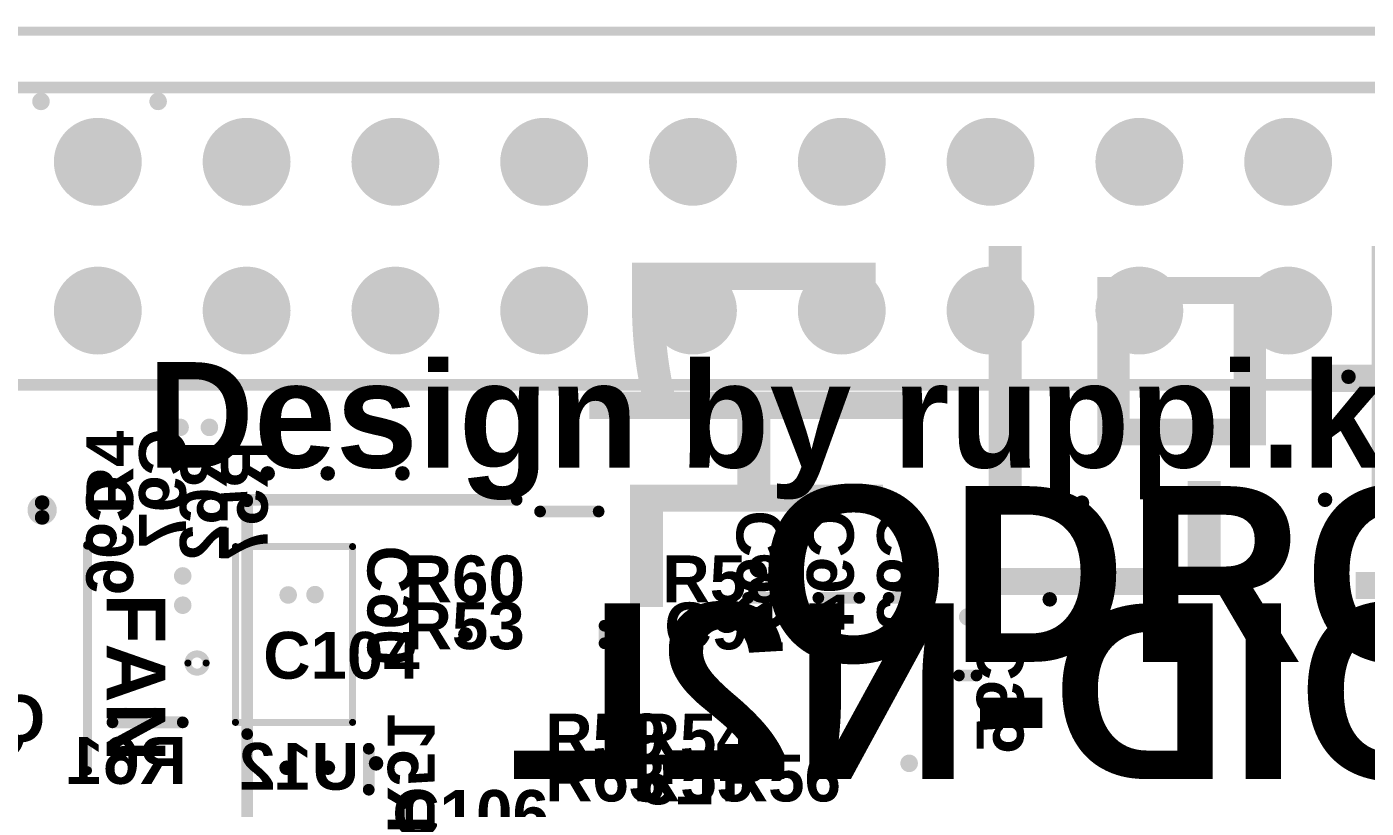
# Model space of a CAD drawing. Extents: x -0.3 to 75.5, y -0.2 to 56.1.
# Drawn here: x 16.24 to 39.1, y 42.73 to 56.08 of the extents above; entities that cross this region are included whole.
import ezdxf

# ---------------------------------------------------------------- set-up
doc = ezdxf.new("R2010")
doc.units = 0
doc.layers.get('0').update_dxf_attribs({"linetype": 'CONTINUOUS'})
for name, color, linetype in [('BOTTOMOVERLAY', 54, 'CONTINUOUS'), ('KEEPOUTLAYER', 6, 'CONTINUOUS'), ('MULTILAYER', 9, 'CONTINUOUS'), ('PADHOLELAYER', 156, 'CONTINUOUS'), ('TOPOVERLAY', 2, 'CONTINUOUS'), ('VIAHOLELAYER', 16, 'CONTINUOUS')]:
    doc.layers.add(name, color=color, linetype=linetype)
doc.styles.add('ARIAL', font='arialbd.ttf', dxfattribs={"height": 0.2})
doc.styles.add('휴먼옛체', font='', dxfattribs={"height": 0.2})
doc.styles.get('휴먼옛체').set_extended_font_data('휴먼옛체', bold=True)

# ---------------------------------------------------------------- blocks, each defined once
blk = doc.blocks.new('SWPA5040S_B_25')
at = {"layer": 'BOTTOMOVERLAY', "const_width": 0.2}
for points in [[(-0.5, 2.1), (0.5, 2.1)], [(-0.5, -2.1), (0.5, -2.1)]]:
    blk.add_lwpolyline(points, dxfattribs=at)
at = {"layer": 'BOTTOMOVERLAY', "const_width": 0.1}
for points in [[(-0.55, 2.1, 1), (-0.45, 2.1, 1)], [(0.45, 2.1, 1), (0.55, 2.1, 1)], [(-0.55, -2.1, 1), (-0.45, -2.1, 1)], [(0.45, -2.1, 1), (0.55, -2.1, 1)]]:
    blk.add_lwpolyline(points, format="xyb", close=True, dxfattribs=at)
blk = doc.blocks.new('HEAT_SINK_40X40_55MM_34')
at = {"layer": 'TOPOVERLAY', "const_width": 0.2}
for points in [[(20, -16), (20, -19.975)], [(20, -20), (15.4, -20)]]:
    blk.add_lwpolyline(points, dxfattribs=at)
at = {"layer": 'TOPOVERLAY', "const_width": 0.1}
for points in [[(19.95, -16, 1), (20.05, -16, 1)], [(19.95, -19.975, 1), (20.05, -19.975, 1)], [(15.35, -20, 1), (15.45, -20, 1)], [(19.95, -20, 1), (20.05, -20, 1)]]:
    blk.add_lwpolyline(points, format="xyb", close=True, dxfattribs=at)
blk = doc.blocks.new('QFN12_2R00X3R00X1R00_B_40')
at = {"layer": 'BOTTOMOVERLAY', "const_width": 0.119888}
for points in [[(-1.099947, 1.500124), (0.900049, 1.500124)], [(-1.099947, -1.500124), (-1.099947, 1.500124)], [(0.900049, -1.500124), (0.900049, 1.500124)], [(-1.099947, -1.500124), (0.900049, -1.500124)]]:
    blk.add_lwpolyline(points, dxfattribs=at)
at = {"layer": 'BOTTOMOVERLAY'}
for points, const_width in [([(-1.129919, 1.500124, 1), (-1.069975, 1.500124, 1)], 0.059944), ([(-1.129919, 1.500124, 1), (-1.069975, 1.500124, 1)], 0.059944), ([(0.870077, 1.500124, 1), (0.930021, 1.500124, 1)], 0.059944), ([(0.870077, 1.500124, 1), (0.930021, 1.500124, 1)], 0.059944), ([(-1.600581, -0.487426, 1), (-1.911477, -0.487426, 1)], 0.119888), ([(-1.941449, -0.487426, 1), (-1.881505, -0.487426, 1)], 0.059944), ([(-1.630553, -0.487426, 1), (-1.570609, -0.487426, 1)], 0.059944), ([(-1.129919, -1.500124, 1), (-1.069975, -1.500124, 1)], 0.059944), ([(-1.129919, -1.500124, 1), (-1.069975, -1.500124, 1)], 0.059944), ([(0.870077, -1.500124, 1), (0.930021, -1.500124, 1)], 0.059944), ([(0.870077, -1.500124, 1), (0.930021, -1.500124, 1)], 0.059944)]:
    blk.add_lwpolyline(points, format="xyb", close=True, dxfattribs=dict(at, const_width=const_width))
blk = doc.blocks.new('SOT23_B_94')
at = {"layer": 'BOTTOMOVERLAY'}
for points, const_width in [([(-1.8, 1.1, 1), (-2.05, 1.1, 1)], 0.25), ([(-2.113, 1.1, 1), (-1.988, 1.1, 1)], 0.125), ([(-1.862, 1.1, 1), (-1.737, 1.1, 1)], 0.125), ([(-1.325, 0.05, 1), (-1.225, 0.05, 1)], 0.1), ([(1.225, 0.05, 1), (1.325, 0.05, 1)], 0.1), ([(-1.325, -1.1, 1), (-1.225, -1.1, 1)], 0.1), ([(-1.325, -1.1, 1), (-1.225, -1.1, 1)], 0.1), ([(-0.875, -1.1, 1), (-0.775, -1.1, 1)], 0.1), ([(0.775, -1.1, 1), (0.875, -1.1, 1)], 0.1), ([(1.225, -1.1, 1), (1.325, -1.1, 1)], 0.1), ([(1.225, -1.1, 1), (1.325, -1.1, 1)], 0.1)]:
    blk.add_lwpolyline(points, format="xyb", close=True, dxfattribs=dict(at, const_width=const_width))
at = {"layer": 'BOTTOMOVERLAY', "const_width": 0.2}
for points in [[(-1.275, -1.1), (-1.275, 0.05)], [(1.275, -1.1), (1.275, 0.05)], [(-0.825, -1.1), (-1.275, -1.1)], [(1.275, -1.1), (0.825, -1.1)]]:
    blk.add_lwpolyline(points, dxfattribs=at)
blk = doc.blocks.new('12505HS_02_101')
at = {"layer": 'TOPOVERLAY'}
for points, const_width in [([(1.925, 1.775), (-1.925, 1.775)], 0.15), ([(-3.3, -1.925), (-3.3, -1.425)], 0.2), ([(3.3, -1.925), (3.3, -1.425)], 0.2), ([(-1.275, -1.925), (-3.3, -1.925)], 0.2), ([(3.3, -1.925), (1.275, -1.925)], 0.2)]:
    blk.add_lwpolyline(points, dxfattribs=dict(at, const_width=const_width))
for points, const_width in [([(-1.962, 1.775, 1), (-1.887, 1.775, 1)], 0.075), ([(1.887, 1.775, 1), (1.963, 1.775, 1)], 0.075), ([(-3.35, -1.425, 1), (-3.25, -1.425, 1)], 0.1), ([(3.25, -1.425, 1), (3.35, -1.425, 1)], 0.1), ([(-3.35, -1.925, 1), (-3.25, -1.925, 1)], 0.1), ([(-3.35, -1.925, 1), (-3.25, -1.925, 1)], 0.1), ([(-1.325, -1.925, 1), (-1.225, -1.925, 1)], 0.1), ([(1.225, -1.925, 1), (1.325, -1.925, 1)], 0.1), ([(3.25, -1.925, 1), (3.35, -1.925, 1)], 0.1), ([(3.25, -1.925, 1), (3.35, -1.925, 1)], 0.1), ([(1.8, -2.625, 1), (1.55, -2.625, 1)], 0.25), ([(1.488, -2.625, 1), (1.612, -2.625, 1)], 0.125), ([(1.738, -2.625, 1), (1.863, -2.625, 1)], 0.125)]:
    blk.add_lwpolyline(points, format="xyb", close=True, dxfattribs=dict(at, const_width=const_width))
blk = doc.blocks.new('CAPC1608L_222')
at = {"layer": 'TOPOVERLAY', "const_width": 0.2}
blk.add_lwpolyline([(-1.325, -0.35), (-1.325, 0.35)], dxfattribs=at)
at = {"layer": 'TOPOVERLAY', "const_width": 0.1}
for points in [[(-1.375, 0.35, 1), (-1.275, 0.35, 1)], [(-1.375, -0.35, 1), (-1.275, -0.35, 1)]]:
    blk.add_lwpolyline(points, format="xyb", close=True, dxfattribs=at)
blk = doc.blocks.new('CAPC2012L_B_232')
at = {"layer": 'BOTTOMOVERLAY', "const_width": 0.2}
blk.add_lwpolyline([(-1.5, 0.6), (-1.5, -0.6)], dxfattribs=at)
at = {"layer": 'BOTTOMOVERLAY', "const_width": 0.1}
for points in [[(-1.55, 0.6, 1), (-1.45, 0.6, 1)], [(-1.55, -0.6, 1), (-1.45, -0.6, 1)]]:
    blk.add_lwpolyline(points, format="xyb", close=True, dxfattribs=at)
blk = doc.blocks.new('CAPC1005L_B_233')
at = {"layer": 'BOTTOMOVERLAY', "const_width": 0.2}
blk.add_lwpolyline([(0, -0.15), (0, 0.15)], dxfattribs=at)
at = {"layer": 'BOTTOMOVERLAY', "const_width": 0.1}
for points in [[(-0.05, 0.15, 1), (0.05, 0.15, 1)], [(-0.05, -0.15, 1), (0.05, -0.15, 1)]]:
    blk.add_lwpolyline(points, format="xyb", close=True, dxfattribs=at)
blk = doc.blocks.new('CAPC1608L_B_234')
at = {"layer": 'BOTTOMOVERLAY', "const_width": 0.2}
blk.add_lwpolyline([(-1.325, -0.35), (-1.325, 0.35)], dxfattribs=at)
at = {"layer": 'BOTTOMOVERLAY', "const_width": 0.1}
for points in [[(-1.375, 0.35, 1), (-1.275, 0.35, 1)], [(-1.375, -0.35, 1), (-1.275, -0.35, 1)]]:
    blk.add_lwpolyline(points, format="xyb", close=True, dxfattribs=at)
blk = doc.blocks.new('CAPC1608L_B_235')
at = {"layer": 'BOTTOMOVERLAY', "const_width": 0.2}
blk.add_lwpolyline([(-1.325, -0.35), (-1.325, 0.35)], dxfattribs=at)
at = {"layer": 'BOTTOMOVERLAY', "const_width": 0.1}
for points in [[(-1.375, 0.35, 1), (-1.275, 0.35, 1)], [(-1.375, -0.35, 1), (-1.275, -0.35, 1)]]:
    blk.add_lwpolyline(points, format="xyb", close=True, dxfattribs=at)
blk = doc.blocks.new('CAPC1608L_B_236')
at = {"layer": 'BOTTOMOVERLAY', "const_width": 0.2}
blk.add_lwpolyline([(-1.325, -0.35), (-1.325, 0.35)], dxfattribs=at)
at = {"layer": 'BOTTOMOVERLAY', "const_width": 0.1}
for points in [[(-1.375, 0.35, 1), (-1.275, 0.35, 1)], [(-1.375, -0.35, 1), (-1.275, -0.35, 1)]]:
    blk.add_lwpolyline(points, format="xyb", close=True, dxfattribs=at)
blk = doc.blocks.new('CAPC1005L_237')
at = {"layer": 'TOPOVERLAY', "const_width": 0.2}
blk.add_lwpolyline([(0, -0.15), (0, 0.15)], dxfattribs=at)
at = {"layer": 'TOPOVERLAY', "const_width": 0.1}
for points in [[(-0.05, 0.15, 1), (0.05, 0.15, 1)], [(-0.05, -0.15, 1), (0.05, -0.15, 1)]]:
    blk.add_lwpolyline(points, format="xyb", close=True, dxfattribs=at)
blk = doc.blocks.new('HDR2X20_308')
at = {"layer": 'MULTILAYER'}
h = blk.add_hatch(color=9, dxfattribs=at)
edge = h.paths.add_edge_path()
edge.add_arc((5.08, 2.54), 0.75, 0, 360)
h = blk.add_hatch(color=9, dxfattribs=at)
edge = h.paths.add_edge_path()
edge.add_arc((7.62, 2.54), 0.75, 0, 360)
h = blk.add_hatch(color=9, dxfattribs=at)
edge = h.paths.add_edge_path()
edge.add_arc((10.16, 2.54), 0.75, 0, 360)
h = blk.add_hatch(color=9, dxfattribs=at)
edge = h.paths.add_edge_path()
edge.add_arc((12.7, 2.54), 0.75, 0, 360)
h = blk.add_hatch(color=9, dxfattribs=at)
edge = h.paths.add_edge_path()
edge.add_arc((15.24, 2.54), 0.75, 0, 360)
h = blk.add_hatch(color=9, dxfattribs=at)
edge = h.paths.add_edge_path()
edge.add_arc((17.78, 2.54), 0.75, 0, 360)
h = blk.add_hatch(color=9, dxfattribs=at)
edge = h.paths.add_edge_path()
edge.add_arc((20.32, 2.54), 0.75, 0, 360)
h = blk.add_hatch(color=9, dxfattribs=at)
edge = h.paths.add_edge_path()
edge.add_arc((22.86, 2.54), 0.75, 0, 360)
h = blk.add_hatch(color=9, dxfattribs=at)
edge = h.paths.add_edge_path()
edge.add_arc((25.4, 2.54), 0.75, 0, 360)
h = blk.add_hatch(color=9, dxfattribs=at)
edge = h.paths.add_edge_path()
edge.add_arc((5.08, 0), 0.75, 0, 360)
h = blk.add_hatch(color=9, dxfattribs=at)
edge = h.paths.add_edge_path()
edge.add_arc((7.62, 0), 0.75, 0, 360)
h = blk.add_hatch(color=9, dxfattribs=at)
edge = h.paths.add_edge_path()
edge.add_arc((10.16, 0), 0.75, 0, 360)
h = blk.add_hatch(color=9, dxfattribs=at)
edge = h.paths.add_edge_path()
edge.add_arc((12.7, 0), 0.75, 0, 360)
h = blk.add_hatch(color=9, dxfattribs=at)
edge = h.paths.add_edge_path()
edge.add_arc((15.24, 0), 0.75, 0, 360)
h = blk.add_hatch(color=9, dxfattribs=at)
edge = h.paths.add_edge_path()
edge.add_arc((17.78, 0), 0.75, 0, 360)
h = blk.add_hatch(color=9, dxfattribs=at)
edge = h.paths.add_edge_path()
edge.add_arc((20.32, 0), 0.75, 0, 360)
h = blk.add_hatch(color=9, dxfattribs=at)
edge = h.paths.add_edge_path()
edge.add_arc((22.86, 0), 0.75, 0, 360)
h = blk.add_hatch(color=9, dxfattribs=at)
edge = h.paths.add_edge_path()
edge.add_arc((25.4, 0), 0.75, 0, 360)
at = {"layer": 'PADHOLELAYER'}
h = blk.add_hatch(color=156, dxfattribs=at)
edge = h.paths.add_edge_path()
edge.add_arc((5.08, 2.54), 0.45, 0, 360)
h = blk.add_hatch(color=156, dxfattribs=at)
edge = h.paths.add_edge_path()
edge.add_arc((7.62, 2.54), 0.45, 0, 360)
h = blk.add_hatch(color=156, dxfattribs=at)
edge = h.paths.add_edge_path()
edge.add_arc((10.16, 2.54), 0.45, 0, 360)
h = blk.add_hatch(color=156, dxfattribs=at)
edge = h.paths.add_edge_path()
edge.add_arc((12.7, 2.54), 0.45, 0, 360)
h = blk.add_hatch(color=156, dxfattribs=at)
edge = h.paths.add_edge_path()
edge.add_arc((15.24, 2.54), 0.45, 0, 360)
h = blk.add_hatch(color=156, dxfattribs=at)
edge = h.paths.add_edge_path()
edge.add_arc((17.78, 2.54), 0.45, 0, 360)
h = blk.add_hatch(color=156, dxfattribs=at)
edge = h.paths.add_edge_path()
edge.add_arc((20.32, 2.54), 0.45, 0, 360)
h = blk.add_hatch(color=156, dxfattribs=at)
edge = h.paths.add_edge_path()
edge.add_arc((22.86, 2.54), 0.45, 0, 360)
h = blk.add_hatch(color=156, dxfattribs=at)
edge = h.paths.add_edge_path()
edge.add_arc((25.4, 2.54), 0.45, 0, 360)
h = blk.add_hatch(color=156, dxfattribs=at)
edge = h.paths.add_edge_path()
edge.add_arc((5.08, 0), 0.45, 0, 360)
h = blk.add_hatch(color=156, dxfattribs=at)
edge = h.paths.add_edge_path()
edge.add_arc((7.62, 0), 0.45, 0, 360)
h = blk.add_hatch(color=156, dxfattribs=at)
edge = h.paths.add_edge_path()
edge.add_arc((10.16, 0), 0.45, 0, 360)
h = blk.add_hatch(color=156, dxfattribs=at)
edge = h.paths.add_edge_path()
edge.add_arc((12.7, 0), 0.45, 0, 360)
h = blk.add_hatch(color=156, dxfattribs=at)
edge = h.paths.add_edge_path()
edge.add_arc((15.24, 0), 0.45, 0, 360)
h = blk.add_hatch(color=156, dxfattribs=at)
edge = h.paths.add_edge_path()
edge.add_arc((17.78, 0), 0.45, 0, 360)
h = blk.add_hatch(color=156, dxfattribs=at)
edge = h.paths.add_edge_path()
edge.add_arc((20.32, 0), 0.45, 0, 360)
h = blk.add_hatch(color=156, dxfattribs=at)
edge = h.paths.add_edge_path()
edge.add_arc((22.86, 0), 0.45, 0, 360)
h = blk.add_hatch(color=156, dxfattribs=at)
edge = h.paths.add_edge_path()
edge.add_arc((25.4, 0), 0.45, 0, 360)
at = {"layer": 'TOPOVERLAY', "const_width": 0.2}
for points in [[(-1.27, 3.81), (49.53, 3.81)], [(-1.27, -1.27), (49.53, -1.27)]]:
    blk.add_lwpolyline(points, dxfattribs=at)

msp = doc.modelspace()

# ---------------------------------------------------------------- hatches: boundary and pattern name
at = {"layer": 'VIAHOLELAYER'}
h = msp.add_hatch(color=16, dxfattribs=at)
edge = h.paths.add_edge_path()
edge.add_arc((16.48, 54.801), 0.15, 0, 360)
h = msp.add_hatch(color=16, dxfattribs=at)
edge = h.paths.add_edge_path()
edge.add_arc((18.48, 54.801), 0.15, 0, 360)
h = msp.add_hatch(color=16, dxfattribs=at)
edge = h.paths.add_edge_path()
edge.add_arc((38.8, 50.1), 0.125, 0, 360)
h = msp.add_hatch(color=16, dxfattribs=at)
edge = h.paths.add_edge_path()
edge.add_arc((18.855, 49.236), 0.15, 0, 360)
h = msp.add_hatch(color=16, dxfattribs=at)
edge = h.paths.add_edge_path()
edge.add_arc((19.355, 49.236), 0.15, 0, 360)
h = msp.add_hatch(color=16, dxfattribs=at)
edge = h.paths.add_edge_path()
edge.add_arc((20.35, 48.45), 0.125, 0, 360)
h = msp.add_hatch(color=16, dxfattribs=at)
edge = h.paths.add_edge_path()
edge.add_arc((21.375, 48.45), 0.125, 0, 360)
h = msp.add_hatch(color=16, dxfattribs=at)
edge = h.paths.add_edge_path()
edge.add_arc((22.65, 48.45), 0.125, 0, 360)
h = msp.add_hatch(color=16, dxfattribs=at)
edge = h.paths.add_edge_path()
edge.add_arc((34.25, 47.95), 0.125, 0, 360)
h = msp.add_hatch(color=16, dxfattribs=at)
edge = h.paths.add_edge_path()
edge.add_arc((35.55, 48.075), 0.125, 0, 360)
h = msp.add_hatch(color=16, dxfattribs=at)
edge = h.paths.add_edge_path()
edge.add_arc((38.4, 48), 0.125, 0, 360)
h = msp.add_hatch(color=16, dxfattribs=at)
edge = h.paths.add_edge_path()
edge.add_arc((39.1, 48.05), 0.125, 0, 360)
h = msp.add_hatch(color=16, dxfattribs=at)
edge = h.paths.add_edge_path()
edge.add_arc((38.503, 47), 0.125, 0, 360)
h = msp.add_hatch(color=16, dxfattribs=at)
edge = h.paths.add_edge_path()
edge.add_arc((18.9, 46.7), 0.15, 0, 360)
h = msp.add_hatch(color=16, dxfattribs=at)
edge = h.paths.add_edge_path()
edge.add_arc((20.7, 46.375), 0.15, 0, 360)
h = msp.add_hatch(color=16, dxfattribs=at)
edge = h.paths.add_edge_path()
edge.add_arc((21.158, 46.38), 0.15, 0, 360)
h = msp.add_hatch(color=16, dxfattribs=at)
edge = h.paths.add_edge_path()
edge.add_arc((33.7, 46.3), 0.125, 0, 360)
h = msp.add_hatch(color=16, dxfattribs=at)
edge = h.paths.add_edge_path()
edge.add_arc((18.9, 46.2), 0.15, 0, 360)
h = msp.add_hatch(color=16, dxfattribs=at)
edge = h.paths.add_edge_path()
edge.add_arc((32.3, 46), 0.15, 0, 360)
h = msp.add_hatch(color=16, dxfattribs=at)
edge = h.paths.add_edge_path()
edge.add_arc((23.725, 45.7), 0.125, 0, 360)
h = msp.add_hatch(color=16, dxfattribs=at)
edge = h.paths.add_edge_path()
edge.add_arc((38.551, 45.741), 0.125, 0, 360)
h = msp.add_hatch(color=16, dxfattribs=at)
edge = h.paths.add_edge_path()
edge.add_arc((32.675, 45.5), 0.15, 0, 360)
h = msp.add_hatch(color=16, dxfattribs=at)
edge = h.paths.add_edge_path()
edge.add_arc((17.925, 44.3), 0.15, 0, 360)
h = msp.add_hatch(color=16, dxfattribs=at)
edge = h.paths.add_edge_path()
edge.add_arc((18.425, 44.3), 0.15, 0, 360)
h = msp.add_hatch(color=16, dxfattribs=at)
edge = h.paths.add_edge_path()
edge.add_arc((20.673, 43.425), 0.125, 0, 360)
h = msp.add_hatch(color=16, dxfattribs=at)
edge = h.paths.add_edge_path()
edge.add_arc((21.378, 43.425), 0.125, 0, 360)
h = msp.add_hatch(color=16, dxfattribs=at)
edge = h.paths.add_edge_path()
edge.add_arc((22.2, 43.5), 0.125, 0, 360)
h = msp.add_hatch(color=16, dxfattribs=at)
edge = h.paths.add_edge_path()
edge.add_arc((28.856, 43.508), 0.15, 0, 360)
h = msp.add_hatch(color=16, dxfattribs=at)
edge = h.paths.add_edge_path()
edge.add_arc((30.1, 43.5), 0.15, 0, 360)
h = msp.add_hatch(color=16, dxfattribs=at)
edge = h.paths.add_edge_path()
edge.add_arc((31.3, 43.5), 0.15, 0, 360)

# ---------------------------------------------------------------- linework, layer by layer
at = {"layer": 'KEEPOUTLAYER', "const_width": 0.15}
msp.add_lwpolyline([(3, 56), (66, 56)], dxfattribs=at)
at = {"layer": 'TOPOVERLAY', "const_width": 0.2}
msp.add_lwpolyline([(20, 31.2), (20, 44)], dxfattribs=at)
at = {"layer": 'TOPOVERLAY', "const_width": 0.1}
msp.add_lwpolyline([(19.95, 44, 1), (20.05, 44, 1)], format="xyb", close=True, dxfattribs=at)

# ---------------------------------------------------------------- block references
for name, p in [('HDR2X20_308', (12.37, 51.23)), ('SWPA5040S_B_25', (25.5, 45.7)), ('QFN12_2R00X3R00X1R00_B_40', (20.9, 45.7)), ('CAPC1005L_237', (26.1, 45.7)), ('CAPC1608L_222', (23.4, 43.4))]:
    msp.add_blockref(name, p)
for name, p, rotation in [('12505HS_02_101', (15.5, 45.3), 270), ('HEAT_SINK_40X40_55MM_34', (40, 28), 180), ('SOT23_B_94', (15.4, 45.9), 270), ('CAPC1608L_B_235', (28.9, 45), 270), ('CAPC1608L_B_234', (30.1, 45), 270), ('CAPC1608L_B_236', (31.3, 45), 270), ('CAPC1005L_B_233', (32.3, 45), 270), ('CAPC2012L_B_232', (18.3, 45.7), 90)]:
    msp.add_blockref(name, p, dxfattribs=dict(rotation=rotation))

# ---------------------------------------------------------------- texts
at = {"layer": 'BOTTOMOVERLAY', "text_generation_flag": 2}
for s, height, rotation, style, p in [('대한민국', 5, 360, '휴먼옛체', (50.6, 46.7)), ('C97', 0.8, 90, 'ARIAL', (18.954, 49.22)), ('R62', 0.8, 90, 'ARIAL', (19.651, 49.009)), ('R57', 0.8, 90, 'ARIAL', (20.35, 49)), ('C96', 0.8, 90, 'ARIAL', (18.054, 48.423)), ('C93', 0.8, 90, 'ARIAL', (29.155, 47.821)), ('C94', 0.8, 90, 'ARIAL', (30.354, 47.828)), ('C92', 0.8, 90, 'ARIAL', (31.554, 47.818)), ('C90', 0.8, 90, 'ARIAL', (22.854, 47.219)), ('ODROID-N2L', 3, 360, 'ARIAL', (50.5, 43.233)), ('C95', 0.8, 90, 'ARIAL', (33.254, 45.725)), ('R51', 0.8, 270, 'ARIAL', (22.399, 42.301))]:
    msp.add_text(s, height=height, rotation=rotation, dxfattribs=dict(at, style=style)).set_placement(p)
at = {"layer": 'BOTTOMOVERLAY', "style": 'ARIAL', "text_generation_flag": 2}
for s, p in [('Q4', (16.551, 43.866)), ('R61', (18.969, 43.149)), ('U12', (21.91, 43.049)), ('L5', (28, 42.8))]:
    msp.add_text(s, height=0.8, dxfattribs=at).set_placement(p)
at = {"layer": 'TOPOVERLAY', "style": 'ARIAL'}
for s, height, rotation, p in [('Design by ruppi.kim@hardkernel.com', 1.8, 360, (18.3, 48.55)), ('R4', 0.8, 90, (18.056, 47.754)), ('ODROID-N2L', 3, 360, (28.725, 45.233)), ('FAN', 1, 270, (17.6, 46.4))]:
    msp.add_text(s, height=height, rotation=rotation, dxfattribs=at).set_placement(p)
for s, p in [('R60', (22.691, 46.249)), ('R58', (27.089, 46.249)), ('R53', (22.688, 45.449)), ('C91', (27.122, 45.446)), ('C104', (20.274, 44.945)), ('R59', (25.09, 43.549)), ('R54', (26.581, 43.549)), ('R63', (25.088, 42.849)), ('R55', (26.584, 42.85)), ('R56', (28.086, 42.849)), ('C106', (22.479, 42.245))]:
    msp.add_text(s, height=0.8, dxfattribs=at).set_placement(p)

doc.saveas('drawing.dxf')
